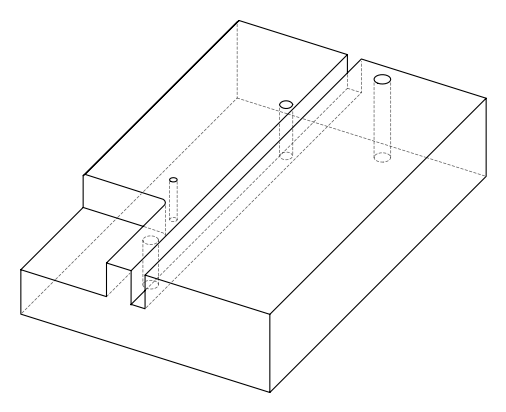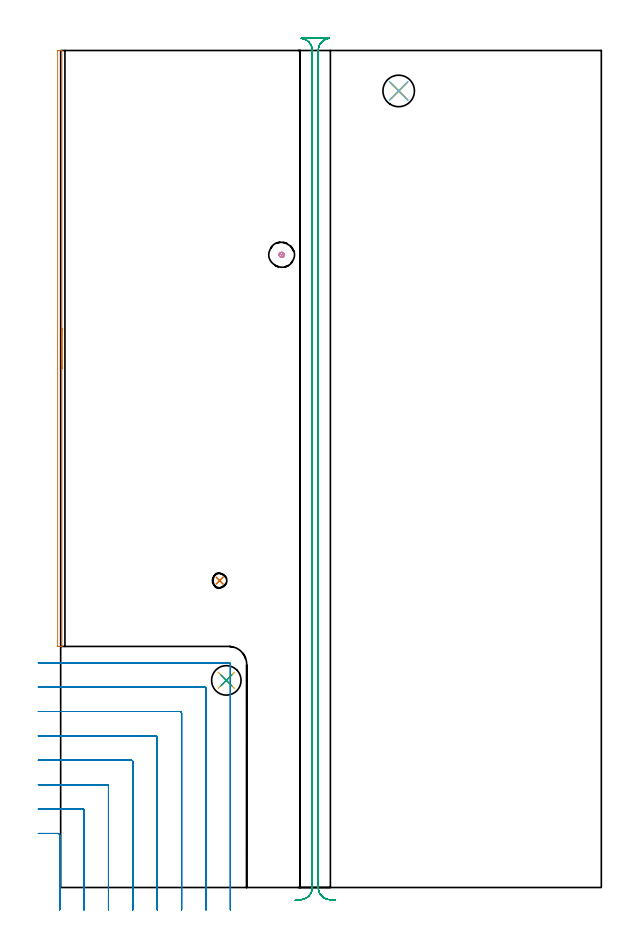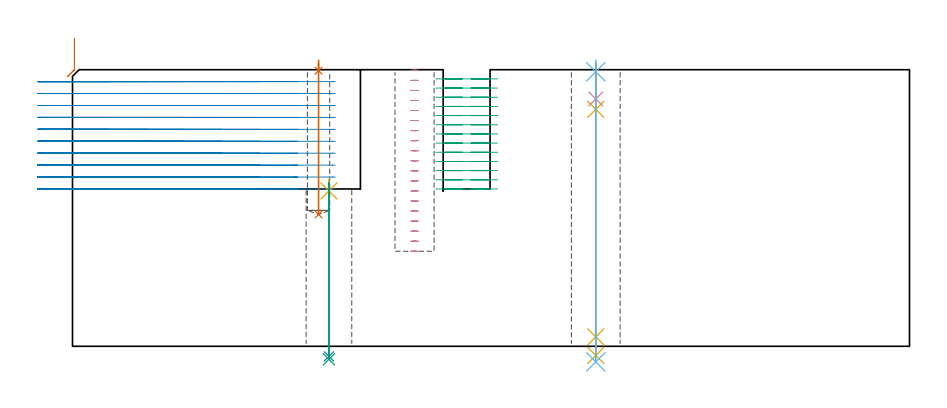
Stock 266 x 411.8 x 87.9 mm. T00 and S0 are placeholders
(PLAN: 13 operations, 10 tool changes, 51.3 min)
(1 AREA_MILL | FG_CHAMFER_SURFACE | UGT0205_001 | 2.49 min | 652 mm3)
(2 MILL_CORNER_NOTCH_RECTANGULAR | CORNER_NOTCH_RECTANGULAR | NXT0201_012 | Follow Part, ap 4, ae 75% | 23.3 min | 410660 mm3)
(3 MILL_RECTANGULAR_SLOT | SLOT_RECTANGULAR | NXT0201_011 | Follow Part, ap 3, ae 75% | 23.03 min | 232571 mm3)
(4 MILL_BLIND_HOLE_FROM_SOLID_MATERIAL | STEP1POCKET | UGT0201_128 | Spiral | 0.87 min | 6957 mm3)
(5 SPOT_DRILL | STEP1HOLE | NXT0321_9005460120000 | 0.04 min | 3 mm3)
(6 SPOT_DRILL_1 | STEP1HOLE_1 | NXT0321_9005460120000 | 0.03 min | 21 mm3)
(7 SPOT_DRILL_2 | STEP1POCKET_1 | NXT0321_9005460120000 | 0.03 min | 8 mm3)
(8 DRILL_THROUGH_HOLE_INTO_CENTER | STEP1HOLE | NXT0301_065 | 0.23 min | 3431 mm3)
(9 DRILL_TO_ENLARGE_THROUGH_HOLE | STEP1HOLE | NXT0301_106 | 0.23 min | 4786 mm3)
(10 DRILL_BLIND_HOLE_INTO_CENTER | STEP1HOLE_1 | NXT0301_033 | 0.05 min | 266 mm3)
(11 GUN_DRILL_THROUGH_HOLE | STEP1HOLE_1 | UGT0307_002 | 0.44 min | 2218 mm3)
(12 SPADE_DRILL_TO_ENLARGE_THROUGH_HOLE | STEP1HOLE_1 | UGT0306_006 | 0.38 min | 14071 mm3)
(13 DRILL_BLIND_HOLE_INTO_CENTER_1 | STEP1POCKET_1 | NXT0301_042 | 0.19 min | 1776 mm3)
(TOOL UGT0205_001 | Chamfer Mill 20 x 3 x 45 deg. | D20 FL50 Z2)
(TOOL NXT0201_012 | ENDMILL 16mm [2P460-1600-NA 1630] | D16 FL38 Z6)
(TOOL NXT0201_011 | ENDMILL 12mm [2P460-1200-NA 1630] | D12 FL38 Z6)
(TOOL UGT0201_128 | Carbide End Mill 10.0 | D10 FL15 Z4)
(TOOL NXT0321_9005460120000 | NC Spot Drill, 142deg, 12mm, Carbide, Uncoated | D12 PA142 FL30 Z2)
(TOOL NXT0301_065 | Carbide Drill 9.4mm [860.1-0940-075A1-MM 2214] | D9.4 PA140 FL98 Z2)
(TOOL NXT0301_106 | Carbide Drill 14.5mm [860.1-1450-073A1-MM 2214] | D14.5 PA140 FL83 Z2)
(TOOL NXT0301_033 | Carbide Drill 6.2mm [860.1-0620-031A1-MM 2214] | D6.2 PA140 FL53 Z2)
(TOOL UGT0307_002 | Gun Drill 6 mm | D6 PA130 FL24 Z1)
(TOOL UGT0306_006 | Spade Drill 15.5mm | D15.5 PA132 FL10 Z2)
(TOOL NXT0301_042 | Carbide Drill 7.1mm [860.1-0710-057A1-MM 2214] | D7.1 PA140 FL85 Z2)
(OP 1 AREA_MILL)
G17 G21 G94 G90
T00 M6
G54
G17 G0 G90 X0.6 Y275.2 S1061 M3
G43 Z97.9 H0
G94 G1 Y275.162 Z97.028 F250.
Y275.048 Z96.163
Y274.859 Z95.312
Y274.597 Z94.48
Y274.263 Z93.674
Y273.86 Z92.9
Y273.392 Z92.164
Y272.86 Z91.472
Y272.271 Z90.829
Y271.628 Z90.239
Y270.936 Z89.708
Y270.2 Z89.24
Y269.426 Z88.837
Y268.62 Z88.503
Y267.788 Z88.241
Y266.937 Z88.052
Y266.072 Z87.938
Y265.2 Z87.9
Y118.762
X0.605 Y118.61 Z87.895
X0.544 Y118.607 Z87.836
X0.153 Y118.6 Z87.453
X-0.236 Z87.064
X-0.896 Z86.399
X-1.226 Z86.07
X-1.491 Y118.602 Z85.805
X-1.496 Y118.765 Z85.804
X-1.5 Y119.067 Z85.8
Y411.49
X-1.497 Y411.635 Z85.803
X-1.491 Y411.798 Z85.805
X-1.226 Y411.8 Z86.07
X-0.896 Z86.399
X-0.236 Z87.064
X0.153 Z87.453
X0.544 Y411.793 Z87.835
X0.597 Y411.79 Z87.888
X0.6 Y411.635 Z87.9
Y265.2
Y264.328 Z87.938
Y263.464 Z88.052
Y262.612 Z88.241
Y261.78 Z88.503
Y260.974 Z88.837
Y260.2 Z89.24
Y259.464 Z89.708
Y258.772 Z90.239
Y258.129 Z90.829
Y257.54 Z91.472
Y257.009 Z92.164
Y256.54 Z92.9
Y256.137 Z93.674
Y255.803 Z94.48
Y255.541 Z95.312
Y255.352 Z96.163
Y255.238 Z97.028
Y255.2 Z97.9
M5
M2
(OP 2 MILL_CORNER_NOTCH_RECTANGULAR)
G17 G21 G94 G90
T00 M6
G54
G17 G0 G90 X-0.5 Y-10.984 S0 M3
G43 Z97.9 H1
Z84.11
G94 G1 Y-7.984 F250.
Y25.806 F500.
G3 X-1.294 Y26.6 R0.8
G1 X-8.
X-11. F250.
G0 Z97.9
X11.5 Y-11.
Z84.11
G1 Y-8.
Y37.806 F500.
G3 X10.706 Y38.6 R0.8
G1 X-8.
X-11. F250.
G0 Z97.9
X23.5 Y-11.
Z84.11
G1 Y-8.
Y49.806 F500.
G3 X22.706 Y50.6 R0.8
G1 X-8.
X-11. F250.
G0 Z97.9
X35.5 Y-11.
Z84.11
G1 Y-8.
Y61.805 F500.
G3 X34.705 Y62.6 R0.8
G1 X-8.
X-11. F250.
G0 Z97.9
X47.5 Y-11.
Z84.11
G1 Y-8.
Y73.805 F500.
G3 X46.705 Y74.6 R0.8
G1 X-8.
X-11. F250.
G0 Z97.9
X59.5 Y-11.
Z84.11
G1 Y-8.
Y85.805 F500.
G3 X58.705 Y86.6 R0.8
G1 X-8.
X-11. F250.
G0 Z97.9
X71.5 Y-11.
Z84.11
G1 Y-8.
Y97.804 F500.
G3 X70.704 Y98.6 R0.8
G1 X-8.
X-11. F250.
G0 Z97.9
X83.5 Y-11.
Z84.11
G1 Y-8.
Y109.804 F500.
G3 X82.704 Y110.6 R0.8
G1 X-8.
X-11. F250.
G0 Z97.9
X-0.5 Y-10.984
Z80.32
G1 Y-7.984
Y25.806 F500.
G3 X-1.294 Y26.6 R0.8
G1 X-8.
X-11. F250.
G0 Z97.9
X11.5 Y-11.
Z80.32
G1 Y-8.
Y37.806 F500.
G3 X10.706 Y38.6 R0.8
G1 X-8.
X-11. F250.
G0 Z97.9
X23.5 Y-11.
Z80.32
G1 Y-8.
Y49.806 F500.
G3 X22.706 Y50.6 R0.8
G1 X-8.
X-11. F250.
G0 Z97.9
X35.5 Y-11.
Z80.32
G1 Y-8.
Y61.805 F500.
G3 X34.705 Y62.6 R0.8
G1 X-8.
X-11. F250.
G0 Z97.9
X47.5 Y-11.
Z80.32
G1 Y-8.
Y73.805 F500.
G3 X46.705 Y74.6 R0.8
G1 X-8.
X-11. F250.
G0 Z97.9
X59.5 Y-11.
Z80.32
G1 Y-8.
Y85.805 F500.
G3 X58.705 Y86.6 R0.8
G1 X-8.
X-11. F250.
G0 Z97.9
X71.5 Y-11.
Z80.32
G1 Y-8.
Y97.804 F500.
G3 X70.704 Y98.6 R0.8
G1 X-8.
X-11. F250.
G0 Z97.9
X83.5 Y-11.
Z80.32
G1 Y-8.
Y109.804 F500.
G3 X82.704 Y110.6 R0.8
G1 X-8.
X-11. F250.
G0 Z97.9
X-0.5 Y-10.984
Z76.53
G1 Y-7.984
Y25.806 F500.
G3 X-1.294 Y26.6 R0.8
G1 X-8.
X-11. F250.
G0 Z97.9
X11.5 Y-11.
Z76.53
G1 Y-8.
Y37.806 F500.
G3 X10.706 Y38.6 R0.8
G1 X-8.
X-11. F250.
G0 Z97.9
X23.5 Y-11.
Z76.53
G1 Y-8.
Y49.806 F500.
G3 X22.706 Y50.6 R0.8
G1 X-8.
X-11. F250.
G0 Z97.9
X35.5 Y-11.
Z76.53
G1 Y-8.
Y61.805 F500.
G3 X34.705 Y62.6 R0.8
G1 X-8.
X-11. F250.
G0 Z97.9
X47.5 Y-11.
Z76.53
G1 Y-8.
Y73.805 F500.
G3 X46.705 Y74.6 R0.8
G1 X-8.
X-11. F250.
G0 Z97.9
X59.5 Y-11.
Z76.53
G1 Y-8.
Y85.805 F500.
G3 X58.705 Y86.6 R0.8
G1 X-8.
X-11. F250.
G0 Z97.9
X71.5 Y-11.
Z76.53
G1 Y-8.
Y97.804 F500.
G3 X70.704 Y98.6 R0.8
G1 X-8.
X-11. F250.
G0 Z97.9
X83.5 Y-11.
Z76.53
G1 Y-8.
Y109.804 F500.
G3 X82.704 Y110.6 R0.8
G1 X-8.
X-11. F250.
G0 Z97.9
X-0.5 Y-10.984
Z72.74
G1 Y-7.984
Y25.806 F500.
G3 X-1.294 Y26.6 R0.8
G1 X-8.
X-11. F250.
G0 Z97.9
X11.5 Y-11.
Z72.74
G1 Y-8.
Y37.806 F500.
G3 X10.706 Y38.6 R0.8
G1 X-8.
X-11. F250.
G0 Z97.9
X23.5 Y-11.
Z72.74
G1 Y-8.
Y49.806 F500.
G3 X22.706 Y50.6 R0.8
G1 X-8.
X-11. F250.
G0 Z97.9
X35.5 Y-11.
Z72.74
G1 Y-8.
Y61.805 F500.
G3 X34.705 Y62.6 R0.8
G1 X-8.
X-11. F250.
G0 Z97.9
X47.5 Y-11.
Z72.74
G1 Y-8.
Y73.805 F500.
G3 X46.705 Y74.6 R0.8
G1 X-8.
X-11. F250.
G0 Z97.9
X59.5 Y-11.
Z72.74
G1 Y-8.
Y85.805 F500.
G3 X58.705 Y86.6 R0.8
G1 X-8.
X-11. F250.
G0 Z97.9
X71.5 Y-11.
Z72.74
G1 Y-8.
Y97.804 F500.
G3 X70.704 Y98.6 R0.8
G1 X-8.
X-11. F250.
G0 Z97.9
X83.5 Y-11.
Z72.74
G1 Y-8.
Y109.804 F500.
G3 X82.704 Y110.6 R0.8
G1 X-8.
X-11. F250.
G0 Z97.9
X-0.5 Y-10.984
Z68.95
G1 Y-7.984
Y25.806 F500.
G3 X-1.294 Y26.6 R0.8
G1 X-8.
X-11. F250.
G0 Z97.9
X11.5 Y-11.
Z68.95
G1 Y-8.
Y37.806 F500.
G3 X10.706 Y38.6 R0.8
G1 X-8.
X-11. F250.
G0 Z97.9
X23.5 Y-11.
Z68.95
G1 Y-8.
Y49.806 F500.
G3 X22.706 Y50.6 R0.8
G1 X-8.
X-11. F250.
G0 Z97.9
X35.5 Y-11.
Z68.95
G1 Y-8.
Y61.805 F500.
G3 X34.705 Y62.6 R0.8
G1 X-8.
X-11. F250.
G0 Z97.9
X47.5 Y-11.
Z68.95
G1 Y-8.
Y73.805 F500.
G3 X46.705 Y74.6 R0.8
G1 X-8.
X-11. F250.
G0 Z97.9
X59.5 Y-11.
Z68.95
G1 Y-8.
Y85.805 F500.
G3 X58.705 Y86.6 R0.8
G1 X-8.
X-11. F250.
G0 Z97.9
X71.5 Y-11.
Z68.95
G1 Y-8.
Y97.804 F500.
G3 X70.704 Y98.6 R0.8
G1 X-8.
X-11. F250.
G0 Z97.9
X83.5 Y-11.
Z68.95
G1 Y-8.
Y109.804 F500.
G3 X82.704 Y110.6 R0.8
G1 X-8.
X-11. F250.
G0 Z97.9
X-0.5 Y-10.984
Z65.16
G1 Y-7.984
Y25.806 F500.
G3 X-1.294 Y26.6 R0.8
G1 X-8.
X-11. F250.
G0 Z97.9
X11.5 Y-11.
Z65.16
G1 Y-8.
Y37.806 F500.
G3 X10.706 Y38.6 R0.8
G1 X-8.
X-11. F250.
G0 Z97.9
X23.5 Y-11.
Z65.16
G1 Y-8.
Y49.806 F500.
G3 X22.706 Y50.6 R0.8
G1 X-8.
X-11. F250.
G0 Z97.9
X35.5 Y-11.
Z65.16
G1 Y-8.
Y61.805 F500.
G3 X34.705 Y62.6 R0.8
G1 X-8.
X-11. F250.
G0 Z97.9
X47.5 Y-11.
Z65.16
G1 Y-8.
Y73.805 F500.
G3 X46.705 Y74.6 R0.8
G1 X-8.
X-11. F250.
G0 Z97.9
X59.5 Y-11.
Z65.16
G1 Y-8.
Y85.805 F500.
G3 X58.705 Y86.6 R0.8
G1 X-8.
X-11. F250.
G0 Z97.9
X71.5 Y-11.
Z65.16
G1 Y-8.
Y97.804 F500.
G3 X70.704 Y98.6 R0.8
G1 X-8.
X-11. F250.
G0 Z97.9
X83.5 Y-11.
Z65.16
G1 Y-8.
Y109.804 F500.
G3 X82.704 Y110.6 R0.8
G1 X-8.
X-11. F250.
G0 Z97.9
X-0.5 Y-10.984
Z61.37
G1 Y-7.984
Y25.806 F500.
G3 X-1.294 Y26.6 R0.8
G1 X-8.
X-11. F250.
G0 Z97.9
X11.5 Y-11.
Z61.37
G1 Y-8.
Y37.806 F500.
G3 X10.706 Y38.6 R0.8
G1 X-8.
X-11. F250.
G0 Z97.9
X23.5 Y-11.
Z61.37
G1 Y-8.
Y49.806 F500.
G3 X22.706 Y50.6 R0.8
G1 X-8.
X-11. F250.
G0 Z97.9
X35.5 Y-11.
Z61.37
G1 Y-8.
Y61.805 F500.
G3 X34.705 Y62.6 R0.8
G1 X-8.
X-11. F250.
G0 Z97.9
X47.5 Y-11.
Z61.37
G1 Y-8.
Y73.805 F500.
G3 X46.705 Y74.6 R0.8
G1 X-8.
X-11. F250.
G0 Z97.9
X59.5 Y-11.
Z61.37
G1 Y-8.
Y85.805 F500.
G3 X58.705 Y86.6 R0.8
G1 X-8.
X-11. F250.
G0 Z97.9
X71.5 Y-11.
Z61.37
G1 Y-8.
Y97.804 F500.
G3 X70.704 Y98.6 R0.8
G1 X-8.
X-11. F250.
G0 Z97.9
X83.5 Y-11.
Z61.37
G1 Y-8.
Y109.804 F500.
G3 X82.704 Y110.6 R0.8
G1 X-8.
X-11. F250.
G0 Z97.9
X-0.5 Y-10.984
Z57.58
G1 Y-7.984
Y25.806 F500.
G3 X-1.294 Y26.6 R0.8
G1 X-8.
X-11. F250.
G0 Z97.9
X11.5 Y-11.
Z57.58
G1 Y-8.
Y37.806 F500.
G3 X10.706 Y38.6 R0.8
G1 X-8.
X-11. F250.
G0 Z97.9
X23.5 Y-11.
Z57.58
G1 Y-8.
Y49.806 F500.
G3 X22.706 Y50.6 R0.8
G1 X-8.
X-11. F250.
G0 Z97.9
X35.5 Y-11.
Z57.58
G1 Y-8.
Y61.805 F500.
G3 X34.705 Y62.6 R0.8
G1 X-8.
X-11. F250.
G0 Z97.9
X47.5 Y-11.
Z57.58
G1 Y-8.
Y73.805 F500.
G3 X46.705 Y74.6 R0.8
G1 X-8.
X-11. F250.
G0 Z97.9
X59.5 Y-11.
Z57.58
G1 Y-8.
Y85.805 F500.
G3 X58.705 Y86.6 R0.8
G1 X-8.
X-11. F250.
G0 Z97.9
X71.5 Y-11.
Z57.58
G1 Y-8.
Y97.804 F500.
G3 X70.704 Y98.6 R0.8
G1 X-8.
X-11. F250.
G0 Z97.9
X83.5 Y-11.
Z57.58
G1 Y-8.
Y109.804 F500.
G3 X82.704 Y110.6 R0.8
G1 X-8.
X-11. F250.
G0 Z97.9
X-0.5 Y-10.984
Z53.79
G1 Y-7.984
Y25.806 F500.
G3 X-1.294 Y26.6 R0.8
G1 X-8.
X-11. F250.
G0 Z97.9
X11.5 Y-11.
Z53.79
G1 Y-8.
Y37.806 F500.
G3 X10.706 Y38.6 R0.8
G1 X-8.
X-11. F250.
G0 Z97.9
X23.5 Y-11.
Z53.79
G1 Y-8.
Y49.806 F500.
G3 X22.706 Y50.6 R0.8
G1 X-8.
X-11. F250.
G0 Z97.9
X35.5 Y-11.
Z53.79
G1 Y-8.
Y61.805 F500.
G3 X34.705 Y62.6 R0.8
G1 X-8.
X-11. F250.
G0 Z97.9
X47.5 Y-11.
Z53.79
G1 Y-8.
Y73.805 F500.
G3 X46.705 Y74.6 R0.8
G1 X-8.
X-11. F250.
G0 Z97.9
X59.5 Y-11.
Z53.79
G1 Y-8.
Y85.805 F500.
G3 X58.705 Y86.6 R0.8
G1 X-8.
X-11. F250.
G0 Z97.9
X71.5 Y-11.
Z53.79
G1 Y-8.
Y97.804 F500.
G3 X70.704 Y98.6 R0.8
G1 X-8.
X-11. F250.
G0 Z97.9
X83.5 Y-11.
Z53.79
G1 Y-8.
Y109.804 F500.
G3 X82.704 Y110.6 R0.8
G1 X-8.
X-11. F250.
G0 Z97.9
X-0.5 Y-10.984
Z50.
G1 Y-7.984
Y25.806 F500.
G3 X-1.294 Y26.6 R0.8
G1 X-8.
X-11. F250.
G0 Z97.9
X11.5 Y-11.
Z50.
G1 Y-8.
Y37.806 F500.
G3 X10.706 Y38.6 R0.8
G1 X-8.
X-11. F250.
G0 Z97.9
X23.5 Y-11.
Z50.
G1 Y-8.
Y49.806 F500.
G3 X22.706 Y50.6 R0.8
G1 X-8.
X-11. F250.
G0 Z97.9
X35.5 Y-11.
Z50.
G1 Y-8.
Y61.805 F500.
G3 X34.705 Y62.6 R0.8
G1 X-8.
X-11. F250.
G0 Z97.9
X47.5 Y-11.
Z50.
G1 Y-8.
Y73.805 F500.
G3 X46.705 Y74.6 R0.8
G1 X-8.
X-11. F250.
G0 Z97.9
X59.5 Y-11.
Z50.
G1 Y-8.
Y85.805 F500.
G3 X58.705 Y86.6 R0.8
G1 X-8.
X-11. F250.
G0 Z97.9
X71.5 Y-11.
Z50.
G1 Y-8.
Y97.804 F500.
G3 X70.704 Y98.6 R0.8
G1 X-8.
X-11. F250.
G0 Z97.9
X83.5 Y-11.
Z50.
G1 Y-8.
Y109.804 F500.
G3 X82.704 Y110.6 R0.8
G1 X-8.
X-11. F250.
G0 Z97.9
M5
M2
(OP 3 MILL_RECTANGULAR_SLOT)
G17 G21 G94 G90
T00 M6
G54
G17 G0 G90 X135.086 Y-6.27 S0 M3
G43 Z97.9 H1
Z84.985
G94 G1 X132.101 Y-5.97 F250.
G2 X126.7 Y0. R6. F500.
G1 Y411.8
G2 X132.101 Y417.77 R6.
G1 Y417.8
X118.399
Y417.77
G2 X123.8 Y411.8 R6.
G1 Y0.
G2 X118.399 Y-5.97 R6.
G1 X115.414 Y-6.27 F250.
G0 X135.086 Z82.069
G1 X132.101 Y-5.97
G2 X126.7 Y0. R6. F500.
G1 Y411.8
G2 X132.101 Y417.77 R6.
G1 Y417.8
X118.399
Y417.77
G2 X123.8 Y411.8 R6.
G1 Y0.
G2 X118.399 Y-5.97 R6.
G1 X115.414 Y-6.27 F250.
G0 X135.086 Z79.154
G1 X132.101 Y-5.97
G2 X126.7 Y0. R6. F500.
G1 Y411.8
G2 X132.101 Y417.77 R6.
G1 Y417.8
X118.399
Y417.77
G2 X123.8 Y411.8 R6.
G1 Y0.
G2 X118.399 Y-5.97 R6.
G1 X115.414 Y-6.27 F250.
G0 X135.086 Z76.238
G1 X132.101 Y-5.97
G2 X126.7 Y0. R6. F500.
G1 Y411.8
G2 X132.101 Y417.77 R6.
G1 Y417.8
X118.399
Y417.77
G2 X123.8 Y411.8 R6.
G1 Y0.
G2 X118.399 Y-5.97 R6.
G1 X115.414 Y-6.27 F250.
G0 X135.086 Z73.323
G1 X132.101 Y-5.97
G2 X126.7 Y0. R6. F500.
G1 Y411.8
G2 X132.101 Y417.77 R6.
G1 Y417.8
X118.399
Y417.77
G2 X123.8 Y411.8 R6.
G1 Y0.
G2 X118.399 Y-5.97 R6.
G1 X115.414 Y-6.27 F250.
G0 X135.086 Z70.408
G1 X132.101 Y-5.97
G2 X126.7 Y0. R6. F500.
G1 Y411.8
G2 X132.101 Y417.77 R6.
G1 Y417.8
X118.399
Y417.77
G2 X123.8 Y411.8 R6.
G1 Y0.
G2 X118.399 Y-5.97 R6.
G1 X115.414 Y-6.27 F250.
G0 X135.086 Z67.492
G1 X132.101 Y-5.97
G2 X126.7 Y0. R6. F500.
G1 Y411.8
G2 X132.101 Y417.77 R6.
G1 Y417.8
X118.399
Y417.77
G2 X123.8 Y411.8 R6.
G1 Y0.
G2 X118.399 Y-5.97 R6.
G1 X115.414 Y-6.27 F250.
G0 X135.086 Z64.577
G1 X132.101 Y-5.97
G2 X126.7 Y0. R6. F500.
G1 Y411.8
G2 X132.101 Y417.77 R6.
G1 Y417.8
X118.399
Y417.77
G2 X123.8 Y411.8 R6.
G1 Y0.
G2 X118.399 Y-5.97 R6.
G1 X115.414 Y-6.27 F250.
G0 X135.086 Z61.662
G1 X132.101 Y-5.97
G2 X126.7 Y0. R6. F500.
G1 Y411.8
G2 X132.101 Y417.77 R6.
G1 Y417.8
X118.399
Y417.77
G2 X123.8 Y411.8 R6.
G1 Y0.
G2 X118.399 Y-5.97 R6.
G1 X115.414 Y-6.27 F250.
G0 X135.086 Z58.746
G1 X132.101 Y-5.97
G2 X126.7 Y0. R6. F500.
G1 Y411.8
G2 X132.101 Y417.77 R6.
G1 Y417.8
X118.399
Y417.77
G2 X123.8 Y411.8 R6.
G1 Y0.
G2 X118.399 Y-5.97 R6.
G1 X115.414 Y-6.27 F250.
G0 X135.086 Z55.831
G1 X132.101 Y-5.97
G2 X126.7 Y0. R6. F500.
G1 Y411.8
G2 X132.101 Y417.77 R6.
G1 Y417.8
X118.399
Y417.77
G2 X123.8 Y411.8 R6.
G1 Y0.
G2 X118.399 Y-5.97 R6.
G1 X115.414 Y-6.27 F250.
G0 X135.086 Z52.915
G1 X132.101 Y-5.97
G2 X126.7 Y0. R6. F500.
G1 Y411.8
G2 X132.101 Y417.77 R6.
G1 Y417.8
X118.399
Y417.77
G2 X123.8 Y411.8 R6.
G1 Y0.
G2 X118.399 Y-5.97 R6.
G1 X115.414 Y-6.27 F250.
G0 X135.086 Z50.
G1 X132.101 Y-5.97
G2 X126.7 Y0. R6. F500.
G1 Y411.8
G2 X132.101 Y417.77 R6.
G1 Y417.8
X118.399
Y417.77
G2 X123.8 Y411.8 R6.
G1 Y0.
G2 X118.399 Y-5.97 R6.
G1 X115.414 Y-6.27 F250.
G0 Z97.9
M5
M2
(OP 4 MILL_BLIND_HOLE_FROM_SOLID_MATERIAL)
G17 G21 G94 G90
T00 M6
G54
G17 G0 G90 X108.7 Y311.3 S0 M3
G43 Z97.9 H0
Z87.705
G94 G3 X109.3 Y311.9 R0.6 F250.
X108.7 Y312.5 R0.6
X107.5 Y311.3 R1.2
X108.7 Y312.5 R-1.2
X108.1 Y311.9 R0.6
X108.7 Y311.3 R0.6
G0 Z84.511
G3 X109.3 Y311.9 R0.6
X108.7 Y312.5 R0.6
X107.5 Y311.3 R1.2
X108.7 Y312.5 R-1.2
X108.1 Y311.9 R0.6
X108.7 Y311.3 R0.6
G0 Z81.316
G3 X109.3 Y311.9 R0.6
X108.7 Y312.5 R0.6
X107.5 Y311.3 R1.2
X108.7 Y312.5 R-1.2
X108.1 Y311.9 R0.6
X108.7 Y311.3 R0.6
G0 Z78.121
G3 X109.3 Y311.9 R0.6
X108.7 Y312.5 R0.6
X107.5 Y311.3 R1.2
X108.7 Y312.5 R-1.2
X108.1 Y311.9 R0.6
X108.7 Y311.3 R0.6
G0 Z74.926
G3 X109.3 Y311.9 R0.6
X108.7 Y312.5 R0.6
X107.5 Y311.3 R1.2
X108.7 Y312.5 R-1.2
X108.1 Y311.9 R0.6
X108.7 Y311.3 R0.6
G0 Z71.732
G3 X109.3 Y311.9 R0.6
X108.7 Y312.5 R0.6
X107.5 Y311.3 R1.2
X108.7 Y312.5 R-1.2
X108.1 Y311.9 R0.6
X108.7 Y311.3 R0.6
G0 Z68.537
G3 X109.3 Y311.9 R0.6
X108.7 Y312.5 R0.6
X107.5 Y311.3 R1.2
X108.7 Y312.5 R-1.2
X108.1 Y311.9 R0.6
X108.7 Y311.3 R0.6
G0 Z65.342
G3 X109.3 Y311.9 R0.6
X108.7 Y312.5 R0.6
X107.5 Y311.3 R1.2
X108.7 Y312.5 R-1.2
X108.1 Y311.9 R0.6
X108.7 Y311.3 R0.6
G0 Z62.147
G3 X109.3 Y311.9 R0.6
X108.7 Y312.5 R0.6
X107.5 Y311.3 R1.2
X108.7 Y312.5 R-1.2
X108.1 Y311.9 R0.6
X108.7 Y311.3 R0.6
G0 Z58.953
G3 X109.3 Y311.9 R0.6
X108.7 Y312.5 R0.6
X107.5 Y311.3 R1.2
X108.7 Y312.5 R-1.2
X108.1 Y311.9 R0.6
X108.7 Y311.3 R0.6
G0 Z55.758
G3 X109.3 Y311.9 R0.6
X108.7 Y312.5 R0.6
X107.5 Y311.3 R1.2
X108.7 Y312.5 R-1.2
X108.1 Y311.9 R0.6
X108.7 Y311.3 R0.6
G0 Z52.563
G3 X109.3 Y311.9 R0.6
X108.7 Y312.5 R0.6
X107.5 Y311.3 R1.2
X108.7 Y312.5 R-1.2
X108.1 Y311.9 R0.6
X108.7 Y311.3 R0.6
G0 Z49.368
G3 X109.3 Y311.9 R0.6
X108.7 Y312.5 R0.6
X107.5 Y311.3 R1.2
X108.7 Y312.5 R-1.2
X108.1 Y311.9 R0.6
X108.7 Y311.3 R0.6
G0 Z46.174
G3 X109.3 Y311.9 R0.6
X108.7 Y312.5 R0.6
X107.5 Y311.3 R1.2
X108.7 Y312.5 R-1.2
X108.1 Y311.9 R0.6
X108.7 Y311.3 R0.6
G0 Z42.979
G3 X109.3 Y311.9 R0.6
X108.7 Y312.5 R0.6
X107.5 Y311.3 R1.2
X108.7 Y312.5 R-1.2
X108.1 Y311.9 R0.6
X108.7 Y311.3 R0.6
G0 Z39.784
G3 X109.3 Y311.9 R0.6
X108.7 Y312.5 R0.6
X107.5 Y311.3 R1.2
X108.7 Y312.5 R-1.2
X108.1 Y311.9 R0.6
X108.7 Y311.3 R0.6
G0 Z36.589
G3 X109.3 Y311.9 R0.6
X108.7 Y312.5 R0.6
X107.5 Y311.3 R1.2
X108.7 Y312.5 R-1.2
X108.1 Y311.9 R0.6
X108.7 Y311.3 R0.6
G0 Z33.395
G3 X109.3 Y311.9 R0.6
X108.7 Y312.5 R0.6
X107.5 Y311.3 R1.2
X108.7 Y312.5 R-1.2
X108.1 Y311.9 R0.6
X108.7 Y311.3 R0.6
G0 Z30.2
G3 X109.3 Y311.9 R0.6
X108.7 Y312.5 R0.6
X107.5 Y311.3 R1.2
X108.7 Y312.5 R-1.2
X108.1 Y311.9 R0.6
X108.7 Y311.3 R0.6
G0 Z97.9
M5
M2
(OP 5 SPOT_DRILL)
G17 G21 G94 G90
T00 M6
G54
G17 G0 G90 X81.5 Y101.9 S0 M3
G43 Z97.9 H0
G94 G81 G98 Z49.367 F250. R53.
G80
M5
M2
(OP 6 SPOT_DRILL_1)
G17 G21 G94 G90
T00 M6
G54
G17 G0 G90 X166.3 Y391.9 S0 M3
G43 Z97.9 H0
G94 G81 G98 Z87.233 F250. R90.9
G80
M5
M2
(OP 7 SPOT_DRILL_2)
G17 G21 G94 G90
T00 M6
G54
G17 G0 G90 X78.2 Y151. S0 M3
G43 Z97.9 H0
G94 G81 G98 Z87.586 F250. R90.9
G80
M5
M2
(OP 8 DRILL_THROUGH_HOLE_INTO_CENTER)
G17 G21 G94 G90
T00 M6
G54
G17 G0 G90 X81.5 Y101.9 S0 M3
G43 Z97.9 H1
G94 G73 G98 Z-3.211 F250. Q8.868 R52.
G80
M5
M2
(OP 9 DRILL_TO_ENLARGE_THROUGH_HOLE)
G17 G21 G94 G90
T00 M6
G54
G17 G0 G90 X81.5 Y101.9 S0 M3
G43 Z97.9 H1
G94 G73 G98 Z-4.139 F250. Q13.535 R52.
G80
M5
M2
(OP 10 DRILL_BLIND_HOLE_INTO_CENTER)
G17 G21 G94 G90
T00 M6
G54
G17 G0 G90 X166.3 Y391.9 S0 M3
G43 Z97.9 H1
G94 G81 G98 Z78.6 F250. R89.9
G80
M5
M2
(OP 11 GUN_DRILL_THROUGH_HOLE)
G17 G21 G94 G90
T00 M6
G54
G17 G0 G90 X166.3 Y391.9 M8
G43 Z97.9 H0
Z87.829
S716 M3
G94 G1 Z75.293 F125. M26
G4 X.084
Z3. F250.
G4 X.084
Z-2.899 F125.
G4 X.084
M5
M9
G0 Z87.829
Z97.9
M2
(OP 12 SPADE_DRILL_TO_ENLARGE_THROUGH_HOLE)
G17 G21 G94 G90
T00 M6
G54
G17 G0 G90 X166.3 Y391.9 S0 M3
G43 Z97.9 H0
G94 G73 G98 Z-4.951 F250. Q15.475 R89.9
G80
M5
M2
(OP 13 DRILL_BLIND_HOLE_INTO_CENTER_1)
G17 G21 G94 G90
T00 M6
G54
G17 G0 G90 X78.2 Y151. S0 M3
G43 Z97.9 H1
G94 G81 G98 Z41.9 F250. R89.9
G80
M5
M2
